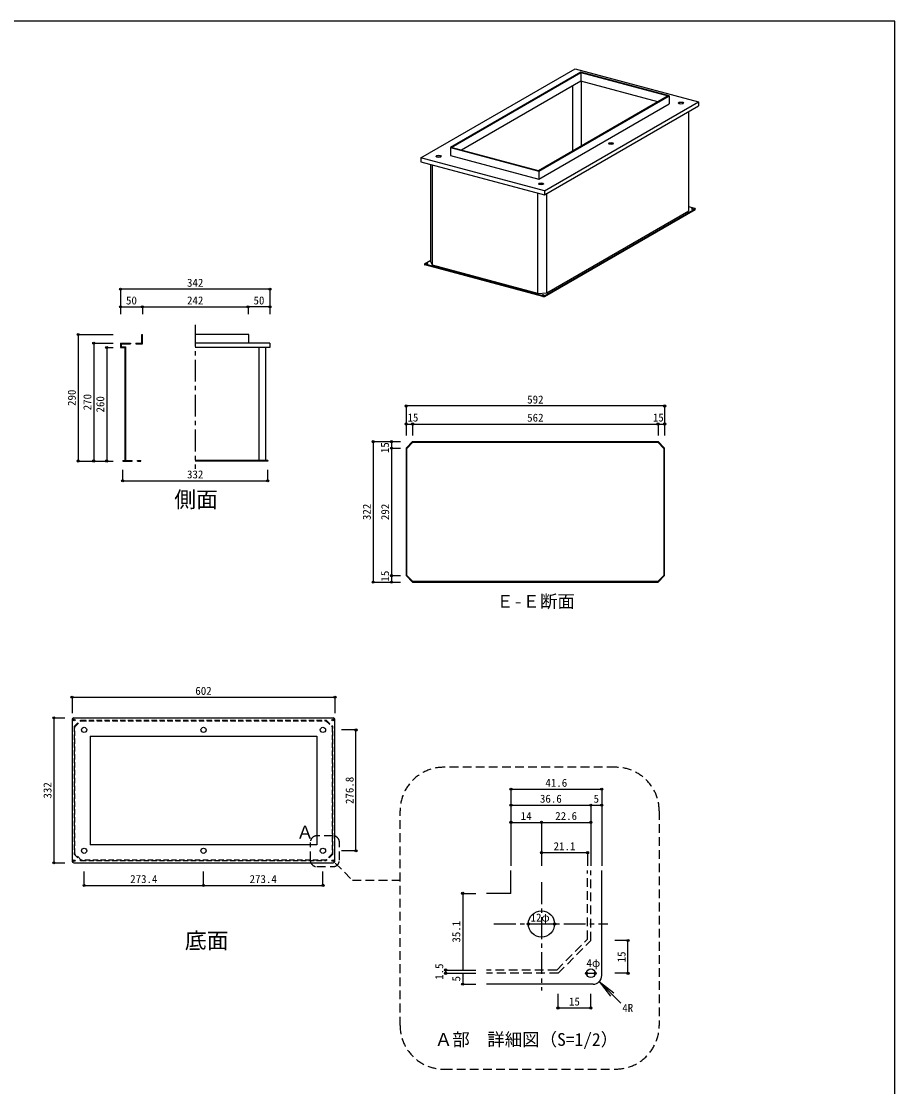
# Model space of a CAD drawing. Units: millimetres at full size, sheet at 1:10, with parts at other scales. Extents: x -10475 to 9199, y -10092 to 10143.
# Drawn here: x 2735 to 4735, y 2864 to 5304 of the extents above; entities that cross this region are included whole.
import ezdxf
from ezdxf.enums import TextEntityAlignment as Align

# ---------------------------------------------------------------- set-up
doc = ezdxf.new("R2010")
doc.units = ezdxf.units.MM
doc.header["$LTSCALE"] = 10
doc.header["$PDMODE"] = 32
doc.header["$PDSIZE"] = 5
for name, pattern in [('CHAIN1', [8, 5, -1, 1, -1]), ('DASHED1', [1.8, 1.2, -0.6]), ('DASHED2', [3, 2, -1])]:
    doc.linetypes.add(name, pattern=pattern)
for name, color, linetype in [('0-1_SUS', 7, 'Continuous'), ('0-9_SUS寸法', 3, 'Continuous'), ('0-F_図面枠', 7, 'Continuous'), ('3-8', 4, 'Continuous'), ('E-0_FRP', 4, 'Continuous'), ('E-9_SUS寸法', 3, 'Continuous')]:
    doc.layers.add(name, color=color, linetype=linetype)
doc.styles.add('ＭＳ ゴシック', font='')
doc.styles.get('ＭＳ ゴシック').set_extended_font_data('MS Gothic')

msp = doc.modelspace()

# ---------------------------------------------------------------- linework, layer by layer
at = {"layer": '0-1_SUS'}
for p, q in [((3650.4, 4991.83), (4003.42, 5195.64)), ((4016.19, 5187.53), (3717.79, 5015.25)), ((3719.88, 5015.4), (4016.59, 5186.71)), ((4003.42, 5195.64), (4286.06, 5119.91)), ((4003.42, 5195.64), (4286.06, 5119.91)), ((4218.67, 5133.27), (4016.19, 5187.53)), ((4218.67, 5133.27), (4016.19, 5187.53)), ((4016.59, 5186.71), (4216.59, 5133.12)), ((4016.59, 5186.71), (4016.59, 5166.94)), ((4016.59, 5166.94), (3743.26, 5009.14)), ((3998.49, 5007.2), (3998.49, 5156.49)), ((4193.2, 5119.62), (4016.59, 5166.94)), ((4018.12, 5018.53), (4018.12, 5166.53)), ((4216.59, 5133.12), (3919.88, 4961.81)), ((3920.27, 4960.99), (4218.67, 5133.27)), ((4218.67, 5133.27), (4218.67, 5114.88)), ((3920.27, 4942.6), (4218.67, 5114.88)), ((3933.05, 4916.1), (4286.06, 5119.91)), ((3933.05, 4906.9), (4286.06, 5110.72)), ((4286.06, 5119.91), (4286.06, 5110.72)), ((4263.72, 4869.9), (4263.72, 5097.82)), ((3717.79, 5015.25), (3920.27, 4960.99)), ((3717.79, 5015.25), (3920.27, 4960.99)), ((3919.88, 4961.81), (3719.88, 5015.4)), ((3650.4, 4991.83), (3650.4, 4982.64)), ((3933.05, 4916.1), (3650.4, 4991.83)), ((3650.4, 4982.64), (3933.05, 4906.9)), ((3650.4, 4982.64), (3933.05, 4906.9)), ((3672.74, 4753.64), (3672.74, 4976.65)), ((3676.7, 4745.45), (3676.7, 4975.59)), ((3920.27, 4960.99), (3920.27, 4942.6)), ((3918.02, 4680.78), (3918.02, 4910.93)), ((3933.05, 4916.1), (3933.05, 4906.9)), ((3938.86, 4682.34), (3938.86, 4910.26)), ((4277.49, 4875.73), (4263.72, 4879.41)), ((3933.14, 4675.54), (4277.99, 4874.64)), ((3933.14, 4674.16), (4277.99, 4873.26)), ((3938.86, 4682.34), (4263.72, 4869.9)), ((4278.33, 4875.08), (4278.33, 4873.7)), ((3658.13, 4748.46), (3658.13, 4747.08)), ((3658.48, 4748.9), (3672.74, 4757.14)), ((3929.67, 4675.28), (3659, 4747.81)), ((3929.67, 4673.9), (3659, 4746.43)), ((3676.7, 4745.45), (3672.74, 4753.64)), ((3918.02, 4680.78), (3676.7, 4745.45)), ((3918.02, 4680.78), (3938.86, 4682.34)), ((3010.97, 4587.02), (3012.47, 4587.02)), ((3010.97, 4567.02), (3010.97, 4587.02)), ((3012.47, 4565.52), (3012.47, 4587.02)), ((3254.47, 4587.02), (3133.47, 4587.02)), ((3255.97, 4587.02), (3254.47, 4587.02)), ((3255.97, 4567.02), (3255.97, 4587.02)), ((2962.47, 4567.02), (2985.47, 4567.02)), ((2963.97, 4565.52), (2985.47, 4565.52)), ((2963.97, 4565.52), (2963.97, 4558.52)), ((2985.47, 4567.02), (2985.47, 4565.52)), ((2997.47, 4567.02), (2997.47, 4565.52)), ((2997.47, 4567.02), (3010.97, 4567.02)), ((2997.47, 4565.52), (3012.47, 4565.52)), ((3259.47, 4567.02), (3133.47, 4567.02)), ((3304.47, 4567.02), (3255.97, 4567.02)), ((3304.47, 4567.02), (3304.47, 4557.02)), ((3304.47, 4557.02), (3133.47, 4557.02)), ((3279.47, 4557.02), (3279.47, 4298.52)), ((3294.47, 4557.02), (3294.47, 4298.52)), ((3616.39, 4326.67), (3631.39, 4341.67)), ((3616.39, 4326.67), (3616.39, 4034.67)), ((3617.89, 4326.05), (3632.02, 4340.17)), ((3617.89, 4035.29), (3617.89, 4326.05)), ((3631.39, 4341.67), (4193.39, 4341.67)), ((3632.02, 4340.17), (4192.77, 4340.17)), ((4192.77, 4340.17), (4206.89, 4326.05)), ((4193.39, 4341.67), (4208.39, 4326.67)), ((4206.89, 4326.05), (4206.89, 4035.29)), ((4208.39, 4034.67), (4208.39, 4326.67)), ((2967.47, 4298.52), (2972.47, 4298.52)), ((2973.97, 4298.52), (2989.07, 4298.52)), ((2989.07, 4297.02), (2989.07, 4298.52)), ((3001.07, 4298.52), (3009.07, 4298.52)), ((3001.07, 4297.02), (3001.07, 4298.52)), ((3001.07, 4297.02), (3009.07, 4297.02)), ((3009.07, 4297.02), (3009.07, 4298.52)), ((3299.47, 4298.52), (3133.47, 4298.52)), ((3616.39, 4034.67), (3631.39, 4019.67)), ((3632.02, 4021.17), (3617.89, 4035.29)), ((4206.89, 4035.29), (4192.77, 4021.17)), ((4208.39, 4034.67), (4193.39, 4019.67)), ((3631.39, 4019.67), (4193.39, 4019.67)), ((4192.77, 4021.17), (3632.02, 4021.17)), ((2855.5, 3709.01), (3449.5, 3709.01)), ((2851.5, 3705.01), (2851.5, 3381.01)), ((3453.5, 3381.01), (3453.5, 3705.01)), ((2893.1, 3667.41), (2893.1, 3418.61)), ((2893.1, 3667.41), (3411.9, 3667.41)), ((3411.9, 3667.41), (3411.9, 3418.61)), ((3411.9, 3418.61), (2893.1, 3418.61)), ((2855.5, 3377.01), (3449.5, 3377.01))]:
    msp.add_line(p, q, dxfattribs=at)
at = {"layer": '0-1_SUS', "color": 4}
for p, q in [((2997.47, 4567.02), (3007.47, 4567.02)), ((3269.47, 4567.02), (3259.47, 4567.02)), ((2967.47, 4251.89), (3299.47, 4251.89)), ((3501.6, 3404.61), (3501.6, 3681.41)), ((2879.1, 3325.28), (3152.5, 3325.28)), ((3152.5, 3325.28), (3425.9, 3325.28))]:
    msp.add_line(p, q, dxfattribs=at)
at = {"layer": '0-1_SUS', "color": 3}
for p, q in [((2967.47, 4251.89), (2967.47, 4276.75)), ((3299.47, 4251.89), (3299.47, 4276.75)), ((3501.6, 3681.41), (3468.47, 3681.41)), ((3501.6, 3404.61), (3468.47, 3404.61)), ((2879.1, 3325.28), (2879.1, 3357.02)), ((3152.5, 3325.28), (3152.5, 3357.02)), ((3425.9, 3325.28), (3425.9, 3357.02))]:
    msp.add_line(p, q, dxfattribs=at)
at = {"layer": '0-1_SUS', "linetype": 'DASHED1'}
for p, q in [((2856.5, 3689.01), (2871.5, 3704.01)), ((2856.5, 3689.01), (2856.5, 3397.01)), ((2858, 3688.39), (2872.13, 3702.51)), ((2858, 3397.63), (2858, 3688.39)), ((2871.5, 3704.01), (3433.5, 3704.01)), ((2872.13, 3702.51), (3432.88, 3702.51)), ((3432.88, 3702.51), (3447, 3688.39)), ((3433.5, 3704.01), (3448.5, 3689.01)), ((3447, 3688.39), (3447, 3397.63)), ((3448.5, 3397.01), (3448.5, 3689.01)), ((2856.5, 3397.01), (2871.5, 3382.01)), ((2872.13, 3383.51), (2858, 3397.63)), ((3447, 3397.63), (3432.88, 3383.51)), ((3448.5, 3397.01), (3433.5, 3382.01)), ((2871.5, 3382.01), (3433.5, 3382.01)), ((3432.88, 3383.51), (2872.13, 3383.51))]:
    msp.add_line(p, q, dxfattribs=at)
at = {"layer": '0-1_SUS'}
for points in [[(3717.79, 5015.25), (3717.79, 4996.86), (3920.27, 4942.6)], [(2962.47, 4567.02), (2962.47, 4557.02), (2972.47, 4557.02), (2972.47, 4298.52)], [(2963.97, 4558.52), (2973.97, 4558.52), (2973.97, 4298.52)], [(2967.47, 4298.52), (2967.47, 4297.02), (2989.07, 4297.02)], [(3299.47, 4298.52), (3299.47, 4297.02), (3133.47, 4297.02)]]:
    msp.add_lwpolyline(points, dxfattribs=at)
for centre, radius in [((2856.5, 3704.01), 2), ((2879.1, 3681.41), 6), ((3152.5, 3681.41), 6), ((3425.9, 3681.41), 6), ((3448.5, 3704.01), 2), ((2879.1, 3404.61), 6), ((3152.5, 3404.61), 6), ((3425.9, 3404.61), 6), ((2856.5, 3382.01), 2), ((3448.5, 3382.01), 2)]:
    msp.add_circle(centre, radius, dxfattribs=at)
for centre, start, end in [((2855.5, 3705.01), 90, 180), ((3449.5, 3705.01), 0, 90), ((2855.5, 3381.01), 180, 270), ((3449.5, 3381.01), 270, 0)]:
    msp.add_arc(centre, 4, start, end, dxfattribs=at)
for centre, major_axis in [((4245.77, 5116.9), (-6, 0)), ((4085.59, 5024.43), (-6, 0)), ((3690.7, 4994.84), (-6, 0)), ((3925.41, 4931.95), (-6, 0)), ((4272.16, 4874.77), (-2, 0)), ((3664.3, 4748.77), (-2, 0)), ((3930.41, 4677.46), (-2, 0))]:
    msp.add_ellipse(centre, major_axis=major_axis, ratio=0.39332, dxfattribs=at)
for centre, major_axis, start_param, end_param in [((4245.77, 5115.53), (-6, 0), 3.4381115, 5.9866665), ((4085.59, 5023.05), (-6, 0), 3.4381115, 5.9866665), ((3690.7, 4993.46), (-6, 0), 3.4381115, 5.9866665), ((3925.41, 4930.57), (-6, 0), 3.4381115, 5.9866665), ((4272.16, 4873.39), (-2, 0), 4.210298, 5.21448), ((4276.33, 4875.08), (-2, 0), 2.5435617, 4.0961019), ((4276.33, 4873.7), (-2, 0), 2.5435617, 3.1415927), ((3660.13, 4748.46), (-2, 0), 5.6851544, 7.2559507), ((3660.13, 4747.08), (-2, 0), 0, 0.9727654), ((3664.3, 4747.39), (-2, 0), 4.210298, 5.21448), ((3930.41, 4676.08), (-2, 0), 4.210298, 5.21448), ((3931.07, 4676.1), (2.5, 0), 4.114358, 5.6851544), ((3931.07, 4674.72), (2.5, 0), 4.114358, 5.6851544)]:
    msp.add_ellipse(centre, major_axis=major_axis, ratio=0.39332, start_param=start_param, end_param=end_param, dxfattribs=at)
at = {"layer": '0-1_SUS', "color": 6}
for p in [(2967.47, 4251.89), (3299.47, 4251.89), (3501.6, 3681.41), (3501.6, 3404.61), (2879.1, 3325.28), (3152.5, 3325.28), (3425.9, 3325.28)]:
    msp.add_point(p, dxfattribs=at)
at = {"layer": '0-9_SUS寸法', "color": 4}
for p, q in [((3304.47, 4690.75), (2962.47, 4690.75)), ((2962.47, 4650.2), (3012.47, 4650.2)), ((3012.47, 4650.2), (3254.47, 4650.2)), ((3304.47, 4650.2), (3254.47, 4650.2)), ((2865.47, 4587.02), (2865.47, 4297.02)), ((2901.14, 4567.02), (2901.14, 4297.02)), ((4208.39, 4423.28), (3616.39, 4423.28)), ((3616.39, 4381.79), (3631.39, 4381.79)), ((3631.39, 4381.79), (4193.39, 4381.79)), ((4193.39, 4381.79), (4208.39, 4381.79)), ((3541.02, 4341.67), (3541.02, 4019.67)), ((3583.04, 4341.67), (3583.04, 4326.67)), ((3583.04, 4326.67), (3583.04, 4034.67)), ((3583.04, 4034.67), (3583.04, 4019.67)), ((2851.5, 3756.28), (3453.5, 3756.28)), ((2809.78, 3709.01), (2809.78, 3377.01))]:
    msp.add_line(p, q, dxfattribs=at)
at = {"layer": '0-9_SUS寸法'}
for p, q in [((2962.47, 4690.75), (2962.47, 4643.73)), ((3304.47, 4690.75), (3304.47, 4643.73)), ((2962.47, 4650.2), (2962.47, 4633.34)), ((3012.47, 4650.2), (3012.47, 4633.34)), ((3012.47, 4650.2), (3012.47, 4633.34)), ((3254.47, 4650.2), (3254.47, 4633.34)), ((3254.47, 4650.2), (3254.47, 4633.34)), ((3304.47, 4650.2), (3304.47, 4633.34)), ((2865.47, 4587.02), (2945.78, 4587.02)), ((2901.14, 4567.02), (2945.78, 4567.02)), ((2930.7, 4557.02), (2945.78, 4557.02)), ((2930.7, 4557.02), (2945.78, 4557.02)), ((3616.39, 4423.28), (3616.39, 4355.96)), ((4208.39, 4423.28), (4208.39, 4355.96)), ((3616.39, 4381.79), (3616.39, 4355.96)), ((3631.39, 4381.79), (3631.39, 4355.96)), ((4193.39, 4381.79), (4193.39, 4355.96)), ((4208.39, 4381.79), (4208.39, 4355.96)), ((3541.02, 4341.67), (3603.81, 4341.67)), ((3583.04, 4341.67), (3603.81, 4341.67)), ((3583.04, 4326.67), (3603.81, 4326.67)), ((2865.47, 4297.02), (2945.28, 4297.02)), ((2901.14, 4297.02), (2945.78, 4297.02)), ((2930.7, 4297.02), (2945.78, 4297.02)), ((3583.04, 4034.67), (3603.81, 4034.67)), ((3541.02, 4019.67), (3603.81, 4019.67)), ((3583.04, 4019.67), (3603.81, 4019.67)), ((2851.5, 3756.28), (2851.5, 3719.98)), ((3453.5, 3756.28), (3453.5, 3719.98)), ((2809.78, 3709.01), (2835.02, 3709.01)), ((2809.78, 3377.01), (2835.02, 3377.01))]:
    msp.add_line(p, q, dxfattribs=at)
at = {"layer": '0-9_SUS寸法', "linetype": 'CHAIN1'}
msp.add_line((3133.47, 4609.11), (3133.47, 4278.98), dxfattribs=at)
at = {"layer": '0-9_SUS寸法', "color": 6}
for p in [(2962.47, 4690.75), (3304.47, 4690.75), (2962.47, 4650.2), (3012.47, 4650.2), (3254.47, 4650.2), (3304.47, 4650.2), (2865.47, 4587.02), (2901.14, 4567.02), (2930.7, 4557.02), (3616.39, 4423.28), (4208.39, 4423.28), (3616.39, 4381.79), (3631.39, 4381.79), (4193.39, 4381.79), (4208.39, 4381.79), (3541.02, 4341.67), (3583.04, 4341.67), (3583.04, 4326.67), (2865.47, 4297.02), (2901.14, 4297.02), (2930.7, 4297.02), (3583.04, 4034.67), (3541.02, 4019.67), (3583.04, 4019.67), (2851.5, 3756.28), (3453.5, 3756.28), (2809.78, 3709.01), (2809.78, 3377.01)]:
    msp.add_point(p, dxfattribs=at)
at = {"layer": '0-F_図面枠'}
for p, q in [((4735.22, 5304.1), (735.22, 5304.1)), ((4735.22, 2544.1), (4735.22, 5304.1))]:
    msp.add_line(p, q, dxfattribs=at)
at = {"layer": '3-8'}
msp.add_line((2930.7, 4557.02), (2930.7, 4297.02), dxfattribs=at)
at = {"layer": 'E-0_FRP'}
for p, q in [((3856.41, 3469.64), (3926.41, 3469.64)), ((3926.41, 3400.41), (4031.91, 3400.41))]:
    msp.add_line(p, q, dxfattribs=at)
at = {"layer": 'E-9_SUS寸法', "color": 2, "linetype": 'DASHED2'}
for p, q in [((4096.01, 3595.84), (3702.49, 3595.84)), ((3602.49, 3004.65), (3602.49, 3495.84)), ((4196.01, 3495.84), (4196.01, 3004.65)), ((3397.13, 3383.29), (3397.13, 3423.91)), ((3448.76, 3438.91), (3412.13, 3438.91)), ((3463.76, 3383.29), (3463.76, 3423.91)), ((3412.13, 3368.29), (3448.76, 3368.29)), ((3453.93, 3376.58), (3493.55, 3336.97)), ((3493.55, 3336.97), (3602.49, 3336.97)), ((3702.49, 2904.65), (4096.01, 2904.65))]:
    msp.add_line(p, q, dxfattribs=at)
at = {"layer": 'E-9_SUS寸法', "color": 4}
for p, q in [((3856.41, 3545.59), (4064.41, 3545.59)), ((3856.41, 3509.19), (4039.41, 3509.19)), ((4039.41, 3509.19), (4064.41, 3509.19)), ((3926.41, 3469.64), (4039.41, 3469.64)), ((3745.91, 3307.12), (3745.91, 3131.62)), ((3896.41, 3237.12), (3956.41, 3237.12)), ((4124.31, 3124.12), (4124.31, 3199.12)), ((3706.89, 3131.62), (3706.89, 3124.12)), ((3745.91, 3124.12), (3745.91, 3099.12)), ((4029.41, 3124.12), (4049.41, 3124.12)), ((3964.41, 3044.73), (4039.41, 3044.73))]:
    msp.add_line(p, q, dxfattribs=at)
at = {"layer": 'E-9_SUS寸法'}
for p, q in [((3856.41, 3545.59), (3856.41, 3369.9)), ((4064.41, 3545.59), (4064.41, 3369.9)), ((3856.41, 3509.19), (3856.41, 3369.9)), ((4039.41, 3509.19), (4039.41, 3369.9)), ((3926.41, 3469.64), (3926.41, 3369.9)), ((4039.41, 3469.64), (4039.41, 3369.9)), ((4039.41, 3435.68), (4039.41, 3369.9)), ((3856.41, 3400.41), (3856.41, 3369.9)), ((3926.41, 3400.41), (3926.41, 3369.9)), ((4031.91, 3400.41), (4031.91, 3369.9)), ((4039.41, 3400.41), (4039.41, 3369.9)), ((4064.41, 3400.41), (4064.41, 3369.9)), ((3745.91, 3307.12), (3775.75, 3307.12)), ((4124.31, 3199.12), (4094.46, 3199.12)), ((3706.89, 3131.62), (3775.75, 3131.62)), ((3706.89, 3124.12), (3775.75, 3124.12)), ((4124.31, 3124.12), (4094.46, 3124.12)), ((3745.91, 3099.12), (3775.75, 3099.12)), ((3964.41, 3044.73), (3964.41, 3077.23)), ((4039.41, 3044.73), (4039.41, 3077.23))]:
    msp.add_line(p, q, dxfattribs=at)
at = {"layer": 'E-9_SUS寸法', "color": 7}
for p, q in [((3856.41, 3307.12), (3856.41, 3359.31)), ((4064.41, 3119.12), (4064.41, 3359.31)), ((3856.41, 3307.12), (3800.68, 3307.12)), ((4044.41, 3099.12), (3800.68, 3099.12)), ((4058.55, 3104.98), (4084.15, 3071.59)), ((4058.55, 3104.98), (4091.94, 3079.38)), ((4058.55, 3104.98), (4107.92, 3055.61))]:
    msp.add_line(p, q, dxfattribs=at)
at = {"layer": 'E-9_SUS寸法', "color": 7, "linetype": 'DASHED2'}
for p, q in [((4031.91, 3202.23), (4031.91, 3359.31)), ((4039.41, 3199.12), (4039.41, 3359.31)), ((3961.31, 3131.62), (4031.91, 3202.23)), ((3964.41, 3124.12), (4039.41, 3199.12)), ((3961.31, 3131.62), (3800.68, 3131.62)), ((3964.41, 3124.12), (3800.68, 3124.12))]:
    msp.add_line(p, q, dxfattribs=at)
at = {"layer": 'E-9_SUS寸法', "linetype": 'CHAIN1'}
for p, q in [((3926.41, 3332.51), (3926.41, 3085.05)), ((3817.32, 3237.12), (4078.67, 3237.12))]:
    msp.add_line(p, q, dxfattribs=at)
at = {"layer": 'E-9_SUS寸法', "color": 7}
for centre, radius in [((3926.41, 3237.12), 30), ((4039.41, 3124.12), 10)]:
    msp.add_circle(centre, radius, dxfattribs=at)
at = {"layer": 'E-9_SUS寸法', "color": 2, "linetype": 'DASHED2'}
for centre, radius, start, end in [((3702.49, 3495.84), 100, 90, 180), ((4096.01, 3495.84), 100, 0, 90), ((3412.13, 3423.91), 15, 90, 180), ((3448.76, 3423.91), 15, 0, 90), ((3412.13, 3383.29), 15, 180, 270), ((3448.76, 3383.29), 15, 270, 0), ((3702.49, 3004.65), 100, 180, 270), ((4096.01, 3004.65), 100, 270, 0)]:
    msp.add_arc(centre, radius, start, end, dxfattribs=at)
at = {"layer": 'E-9_SUS寸法', "color": 7}
msp.add_arc((4044.41, 3119.12), 20, 270, 0, dxfattribs=at)
at = {"layer": 'E-9_SUS寸法', "color": 6}
for p in [(3856.41, 3545.59), (4064.41, 3545.59), (3856.41, 3509.19), (4039.41, 3509.19), (4064.41, 3509.19), (3856.41, 3469.64), (3926.41, 3469.64), (4039.41, 3469.64), (3926.41, 3400.41), (4031.91, 3400.41), (3745.91, 3307.12), (3896.41, 3237.12), (3956.41, 3237.12), (4124.31, 3199.12), (3706.89, 3131.62), (3706.89, 3124.12), (4029.41, 3124.12), (4049.41, 3124.12), (4124.31, 3124.12), (3745.91, 3099.12), (3964.41, 3044.73), (4039.41, 3044.73)]:
    msp.add_point(p, dxfattribs=at)

# ---------------------------------------------------------------- texts
at = {"layer": '0-1_SUS', "color": 3, "style": 'ＭＳ ゴシック'}
for s, p in [('332', (3114.72, 4251.89)), ('273.4', (2984.55, 3325.28)), ('273.4', (3257.95, 3325.28))]:
    msp.add_text(s, height=18.33, dxfattribs=at).set_placement(p, align=Align.BOTTOM_LEFT)
at = {"layer": '0-1_SUS', "color": 6, "style": 'ＭＳ ゴシック'}
for s, p in [('側面', (3085.46, 4179.89)), ('底面', (3109.69, 3169.74))]:
    msp.add_text(s, height=36.66, dxfattribs=at).set_placement(p, align=Align.BOTTOM_LEFT)
at = {"layer": '0-1_SUS', "color": 2, "style": 'ＭＳ ゴシック'}
msp.add_text('Ｅ-Ｅ断面', height=29.33, dxfattribs=at).set_placement((3822.91, 3952.4), align=Align.BOTTOM_LEFT)
at = {"layer": '0-1_SUS', "color": 3, "style": 'ＭＳ ゴシック'}
msp.add_text('276.8', height=18.33, rotation=90, dxfattribs=at).set_placement((3501.6, 3511.76), align=Align.BOTTOM_LEFT)
at = {"layer": '0-9_SUS寸法', "style": 'ＭＳ ゴシック'}
for s, p in [('342', (3114.72, 4690.75)), ('50', (2974.97, 4650.2)), ('242', (3114.72, 4650.2)), ('50', (3266.97, 4650.2)), ('592', (3893.64, 4423.28)), ('15', (3619.52, 4381.99)), ('562', (3893.64, 4381.79)), ('15', (4181.41, 4382.08)), ('602', (3133.75, 3756.28))]:
    msp.add_text(s, height=18.33, dxfattribs=at).set_placement(p, align=Align.BOTTOM_LEFT)
for s, p in [('290', (2865.47, 4423.27)), ('270', (2901.14, 4413.27)), ('260', (2930.7, 4408.27)), ('15', (3582.58, 4315.25)), ('322', (3541.02, 4161.92)), ('292', (3583.04, 4161.92)), ('15', (3582.78, 4021.11)), ('332', (2809.78, 3524.26))]:
    msp.add_text(s, height=18.33, rotation=90, dxfattribs=at).set_placement(p, align=Align.BOTTOM_LEFT)
at = {"layer": 'E-9_SUS寸法', "style": 'ＭＳ ゴシック'}
for s, p in [('41.6', (3935.41, 3545.59)), ('36.6', (3922.91, 3509.19)), ('5', (4045.66, 3509.19)), ('14', (3878.91, 3469.64)), ('22.6', (3957.91, 3469.64)), ('21.1', (3954.16, 3400.41)), ('12φ', (3901.41, 3237.12)), ('4φ', (4029.4, 3132.97)), ('15', (3989.41, 3044.73)), ('4R', (4111.44, 3030))]:
    msp.add_text(s, height=18.33, dxfattribs=at).set_placement(p, align=Align.BOTTOM_LEFT)
at = {"layer": 'E-9_SUS寸法', "color": 2, "style": 'ＭＳ ゴシック'}
for s, p in [('Ａ', (3365.1, 3423.76)), ('Ａ部\u3000詳細図（S=1/2）', (3682.11, 2949.12))]:
    msp.add_text(s, height=29.33, dxfattribs=at).set_placement(p, align=Align.BOTTOM_LEFT)
at = {"layer": 'E-9_SUS寸法', "style": 'ＭＳ ゴシック'}
for s, p in [('35.1', (3745.91, 3194.37)), ('15', (4124.31, 3149.12)), ('1.5', (3706.89, 3109.12)), ('5', (3745.91, 3105.37))]:
    msp.add_text(s, height=18.33, rotation=90, dxfattribs=at).set_placement(p, align=Align.BOTTOM_LEFT)

doc.saveas('drawing.dxf')
